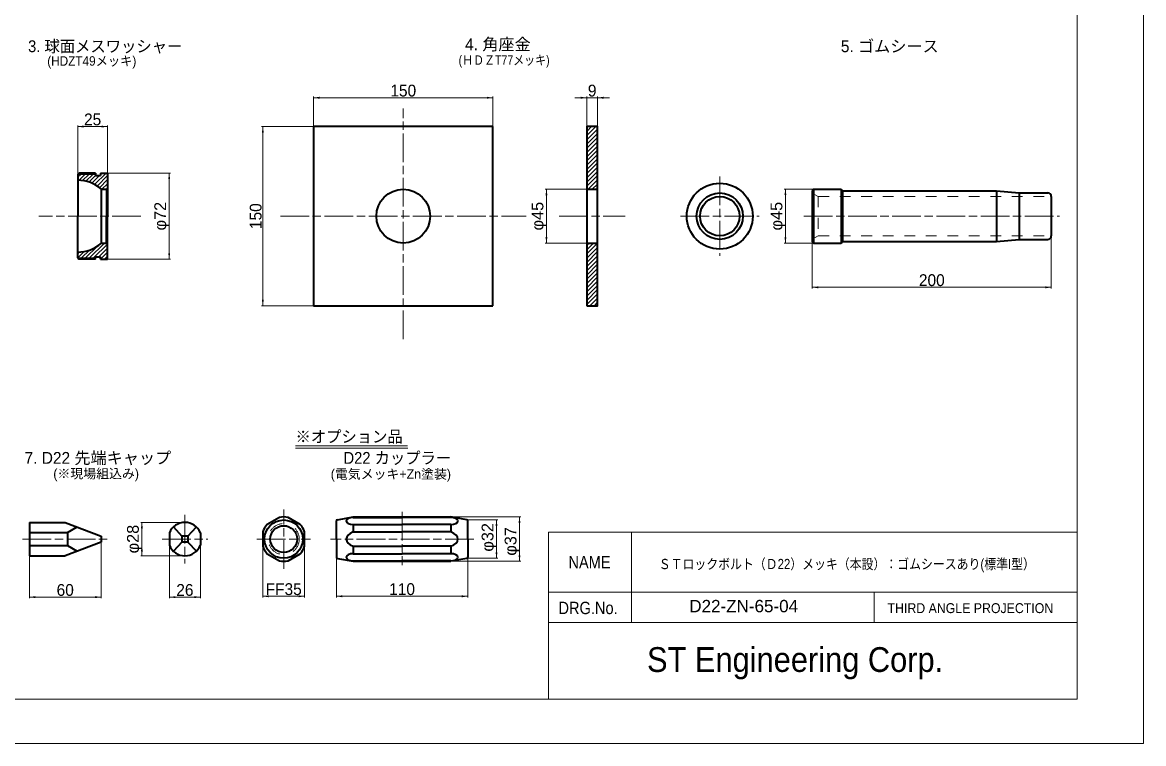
# Model space of a CAD drawing. Units: millimetres at full size, sheet at 1:2. Extents: x 2154 to 3836, y 976 to 2164.
# Drawn here: x 2898 to 3836, y 976 to 1580 of the extents above; entities that cross this region are included whole.
import ezdxf
from ezdxf.enums import TextEntityAlignment as Align

# ---------------------------------------------------------------- set-up
doc = ezdxf.new("R2010")
doc.units = ezdxf.units.MM
doc.header["$LTSCALE"] = 2
for name, pattern in [('CHAIN', [18.5, 12, -1.5, 3.5, -1.5]), ('DASHED_SPACED', [12, 6, -6]), ('USER1', [9, 4.5, -4.5])]:
    doc.linetypes.add(name, pattern=pattern)
for name, color, linetype, lineweight in [('1外形線', 7, 'Continuous', 35), ('2細い実線', 3, 'Continuous', 20), ('3隠れ線', 2, 'USER1', 13), ('4中心線', 1, 'CHAIN', 15), ('6寸法線', 4, 'Continuous', 13), ('7 枠・タイトル', 7, 'Continuous', 13), ('Defpoints_2', 7, 'Continuous', 13)]:
    doc.layers.add(name, color=color, linetype=linetype, lineweight=lineweight)
doc.styles.add('ＭＳ Ｐゴシック', font='')
doc.styles.get('ＭＳ Ｐゴシック').set_extended_font_data('MS PGothic')
pattern_1 = [(45, (2792.625, 507.901), (-1.76777, 1.76777), [])]

# ---------------------------------------------------------------- blocks, each defined once
blk = doc.blocks.new('filled_arrow')
at = {"color": 0, "linetype": 'Continuous', "lineweight": -2}
blk.add_solid([(7.5, 1.25), (0, 0), (7.5, -1.25)], dxfattribs=at)

msp = doc.modelspace()

# ---------------------------------------------------------------- hatches: boundary and pattern name
at = {"layer": '2細い実線'}
h = msp.add_hatch(dxfattribs=at)
h.set_pattern_fill('USER', color=256, style=0, pattern_type=2)
h.set_pattern_definition(pattern_1)
h.paths.add_polyline_path([(3379.422, 1492.802), (3370.422, 1492.802), (3370.422, 1440.302), (3379.422, 1440.302)])
h = msp.add_hatch(dxfattribs=at)
h.set_pattern_fill('USER', color=256, style=0, pattern_type=2)
h.set_pattern_definition(pattern_1)
h.paths.add_polyline_path([(3379.422, 1395.302), (3370.422, 1395.302), (3370.422, 1342.802), (3379.422, 1342.802)])

# ---------------------------------------------------------------- linework, layer by layer
at = {"layer": '1外形線'}
for p, q in [((3141.828, 1492.802), (3141.828, 1342.802)), ((3291.828, 1492.802), (3141.828, 1492.802)), ((3291.828, 1342.802), (3291.828, 1492.802)), ((2944.358, 1452.802), (2945.358, 1453.802)), ((2944.358, 1452.802), (2944.358, 1417.802)), ((2959.358, 1453.802), (2945.358, 1453.802)), ((2959.358, 1453.802), (2959.358, 1451.802)), ((2959.358, 1451.802), (2963.358, 1451.802)), ((2963.358, 1453.802), (2969.358, 1453.802)), ((2963.358, 1453.802), (2963.358, 1451.802)), ((2969.358, 1453.802), (2969.358, 1417.802)), ((2964.201, 1395.302), (2964.201, 1440.302)), ((2964.201, 1440.302), (2968.358, 1440.302)), ((2969.358, 1441.302), (2968.358, 1440.302)), ((2968.358, 1440.302), (2968.358, 1417.802)), ((3370.422, 1440.302), (3379.422, 1440.302)), ((3560.19, 1440.402), (3559.19, 1439.402)), ((3559.19, 1439.402), (3559.19, 1396.202)), ((3560.19, 1440.402), (3560.19, 1395.202)), ((3560.19, 1440.402), (3583.19, 1440.402)), ((3583.19, 1440.402), (3583.19, 1395.202)), ((3583.19, 1440.402), (3584.54, 1439.052)), ((3584.54, 1439.052), (3713.19, 1439.052)), ((3584.54, 1439.052), (3584.54, 1396.552)), ((3713.19, 1439.052), (3713.19, 1396.552)), ((3713.19, 1439.052), (3732.19, 1437.297)), ((3732.19, 1437.302), (3756.19, 1437.302)), ((3732.19, 1437.302), (3732.19, 1398.302)), ((3759.19, 1434.302), (3759.19, 1401.302)), ((2944.358, 1382.802), (2944.358, 1417.802)), ((2968.358, 1395.302), (2968.358, 1417.802)), ((2969.358, 1381.802), (2969.358, 1417.802)), ((3713.19, 1396.552), (3732.19, 1398.308)), ((3732.19, 1398.302), (3756.19, 1398.302)), ((2964.201, 1395.302), (2968.358, 1395.302)), ((2969.358, 1394.302), (2968.358, 1395.302)), ((3370.422, 1395.302), (3379.422, 1395.302)), ((3559.19, 1396.202), (3560.19, 1395.202)), ((3560.19, 1395.202), (3583.19, 1395.202)), ((3583.19, 1395.202), (3584.54, 1396.552)), ((3584.54, 1396.552), (3713.19, 1396.552)), ((2944.358, 1382.802), (2945.358, 1381.802)), ((2959.358, 1381.802), (2945.358, 1381.802)), ((2959.358, 1381.802), (2959.358, 1383.802)), ((2959.358, 1383.802), (2963.358, 1383.802)), ((2963.358, 1381.802), (2963.358, 1383.802)), ((2963.358, 1381.802), (2969.358, 1381.802)), ((3141.828, 1342.802), (3291.828, 1342.802)), ((3113.156, 1165.609), (3102.864, 1159.667)), ((3130.676, 1159.667), (3120.384, 1165.609)), ((3161.659, 1163.611), (3175.01, 1165.965)), ((3175.01, 1165.965), (3256.654, 1165.965)), ((3175.01, 1165.609), (3215.832, 1165.609)), ((3256.654, 1165.609), (3215.832, 1165.609)), ((3270.006, 1163.611), (3256.654, 1165.965)), ((2903.914, 1161.415), (2903.914, 1133.515)), ((2903.914, 1161.415), (2933.914, 1161.415)), ((2933.914, 1161.415), (2963.914, 1149.965)), ((2935.914, 1152.965), (2943.914, 1157.598)), ((3024.488, 1157.598), (3031.575, 1149.965)), ((3036.575, 1149.965), (3043.663, 1157.598)), ((3160.832, 1147.465), (3160.832, 1162.626)), ((3175.01, 1159.667), (3215.832, 1159.667)), ((3175.01, 1159.667), (3175.01, 1153.407)), ((3256.654, 1159.667), (3215.832, 1159.667)), ((3256.654, 1159.667), (3256.654, 1153.407)), ((3270.832, 1147.465), (3270.832, 1162.626)), ((2903.914, 1152.965), (2935.914, 1152.965)), ((2963.914, 1144.965), (2933.914, 1133.515)), ((2935.914, 1152.965), (2935.914, 1141.965)), ((2963.914, 1149.965), (2963.914, 1144.965)), ((3021.125, 1152.652), (3021.125, 1142.279)), ((3031.575, 1144.965), (3024.488, 1137.332)), ((3036.575, 1149.965), (3031.575, 1149.965)), ((3031.575, 1149.965), (3031.575, 1144.965)), ((3036.575, 1144.965), (3031.575, 1144.965)), ((3036.575, 1149.965), (3036.575, 1144.965)), ((3036.575, 1144.965), (3043.663, 1137.332)), ((3047.025, 1152.652), (3047.025, 1142.279)), ((3099.25, 1153.407), (3099.25, 1141.523)), ((3134.29, 1141.523), (3134.29, 1153.407)), ((3160.832, 1147.465), (3160.832, 1132.304)), ((3175.01, 1153.407), (3215.832, 1153.407)), ((3256.654, 1153.407), (3215.832, 1153.407)), ((3270.832, 1147.465), (3270.832, 1132.304)), ((2903.914, 1141.965), (2935.914, 1141.965)), ((2935.914, 1141.965), (2943.914, 1137.332)), ((3175.01, 1141.523), (3215.832, 1141.523)), ((3175.01, 1141.523), (3175.01, 1135.264)), ((3175.01, 1141.523), (3175.01, 1141.001)), ((3256.654, 1141.523), (3215.832, 1141.523)), ((3256.654, 1141.523), (3256.654, 1135.264)), ((2903.914, 1133.515), (2933.914, 1133.515)), ((3102.864, 1135.264), (3113.156, 1129.322)), ((3120.384, 1129.322), (3130.676, 1135.264)), ((3161.659, 1131.319), (3175.01, 1128.965)), ((3175.01, 1135.264), (3215.832, 1135.264)), ((3175.01, 1129.322), (3215.832, 1129.322)), ((3175.01, 1129.322), (3175.01, 1128.965)), ((3175.01, 1128.965), (3256.654, 1128.965)), ((3256.654, 1135.264), (3215.832, 1135.264)), ((3256.654, 1129.322), (3215.832, 1129.322)), ((3270.006, 1131.319), (3256.654, 1128.965))]:
    msp.add_line(p, q, dxfattribs=at)
msp.add_lwpolyline([(3370.422, 1342.802), (3379.422, 1342.802), (3379.422, 1492.802), (3370.422, 1492.802)], close=True, dxfattribs=at)
for centre, radius in [((3481.709, 1417.802), 27.6), ((3216.828, 1417.802), 22.5), ((3481.709, 1417.802), 19.4), ((3481.709, 1417.802), 16.5), ((3116.77, 1147.465), 16), ((3116.77, 1147.465), 11.2)]:
    msp.add_circle(centre, radius, dxfattribs=at)
for centre, radius, start, end in [((2944.358, 1417.802), 30, 48.59038, 90), ((3756.19, 1434.302), 3, 0, 90), ((3756.19, 1401.302), 3, 270, 0), ((2944.358, 1417.802), 30, 270, 311.40962), ((3116.77, 1147.465), 18.5, 78.73567, 101.26433), ((3161.832, 1162.626), 1, 100, 180), ((3269.832, 1162.626), 1, 0, 80), ((3034.075, 1147.465), 13.95, 21.82628, 158.17372), ((3116.77, 1147.465), 18.5, 138.73567, 161.26433), ((3116.77, 1147.465), 18.5, 18.73567, 41.26433), ((3034.075, 1147.465), 13.95, 201.82628, 338.17372), ((3116.77, 1147.465), 18.5, 198.73567, 221.26433), ((3116.77, 1147.465), 18.5, 318.73567, 341.26433), ((3116.77, 1147.465), 18.5, 258.73567, 281.26433), ((3161.832, 1132.304), 1, 180, 260), ((3269.832, 1132.304), 1, 280, 0)]:
    msp.add_arc(centre, radius, start, end, dxfattribs=at)
for centre, major_axis, ratio, start_param, end_param in [((3175.01, 1162.638), (-5.942, 0), 0.5, 4.712389, 7.8539816), ((3256.654, 1162.638), (5.942, 0), 0.5, 4.712389, 7.8539816), ((3185.327, 1147.465), (16.259, 0), 0.472863, 2.2581849, 4.0250004), ((3246.338, 1147.465), (-16.259, 0), 0.472863, 2.2581849, 4.0250004), ((3175.01, 1132.293), (-5.942, 0), 0.5, 4.712389, 7.8539816), ((3256.654, 1132.293), (5.942, 0), 0.5, 4.712389, 7.8539816)]:
    msp.add_ellipse(centre, major_axis=major_axis, ratio=ratio, start_param=start_param, end_param=end_param, dxfattribs=at)
at = {"layer": '2細い実線'}
for p, q in [((2959.358, 1452.802), (2944.358, 1452.802)), ((2944.358, 1450.314), (2946.847, 1452.802)), ((2945.203, 1447.791), (2950.215, 1452.802)), ((2948.319, 1447.54), (2953.582, 1452.802)), ((2951.167, 1447.02), (2956.95, 1452.802)), ((2953.795, 1446.28), (2959.358, 1451.843)), ((2956.234, 1445.352), (2962.685, 1451.802)), ((2958.507, 1444.257), (2968.053, 1453.802)), ((2960.626, 1443.009), (2969.358, 1451.74)), ((2962.602, 1441.617), (2969.358, 1448.373)), ((2963.358, 1452.476), (2964.685, 1453.802)), ((2964.655, 1440.302), (2969.358, 1445.005)), ((2968.023, 1440.302), (2969.358, 1441.638)), ((2947.567, 1382.802), (2954.241, 1389.477)), ((2950.934, 1382.802), (2960.92, 1392.788)), ((2954.302, 1382.802), (2966.802, 1395.302)), ((2957.669, 1382.802), (2969.264, 1394.397)), ((2962.037, 1383.802), (2969.358, 1391.124)), ((2944.358, 1382.962), (2949.674, 1388.277)), ((2944.358, 1386.329), (2945.869, 1387.841)), ((2959.358, 1382.802), (2944.358, 1382.802)), ((2963.404, 1381.802), (2969.358, 1387.756)), ((2966.772, 1381.802), (2969.358, 1384.388))]:
    msp.add_line(p, q, dxfattribs=at)
at = {"layer": '3隠れ線'}
for p, q in [((3559.19, 1437.189), (3564.19, 1434.302)), ((3564.19, 1434.302), (3564.19, 1401.302)), ((3564.19, 1434.302), (3759.19, 1434.302)), ((3559.19, 1398.416), (3564.19, 1401.302)), ((3564.19, 1401.302), (3759.19, 1401.302))]:
    msp.add_line(p, q, dxfattribs=at)
at = {"layer": '3隠れ線', "linetype": 'DASHED_SPACED'}
msp.add_circle((3116.77, 1147.465), 13, dxfattribs=at)
at = {"layer": '4中心線'}
for p, q in [((3216.828, 1314.953), (3216.828, 1507.868)), ((3481.709, 1450.957), (3481.709, 1384.648)), ((2997.285, 1417.802), (2911.746, 1417.802)), ((3113.978, 1417.802), (3319.678, 1417.802)), ((3347.26, 1417.802), (3402.66, 1417.802)), ((3448.779, 1417.802), (3514.639, 1417.802)), ((3552.091, 1417.802), (3765.998, 1417.802)), ((3034.075, 1167.907), (3034.075, 1127.024)), ((3116.77, 1122.592), (3116.77, 1172.338)), ((3215.832, 1170.194), (3215.832, 1125.779)), ((2898.132, 1147.465), (2970.503, 1147.465)), ((3014.996, 1147.465), (3053.155, 1147.465)), ((3094.279, 1147.465), (3139.261, 1147.465)), ((3275.832, 1147.465), (3155.832, 1147.465))]:
    msp.add_line(p, q, dxfattribs=at)
at = {"layer": '6寸法線'}
for p, q in [((3141.828, 1492.865), (3141.828, 1517.932)), ((3141.828, 1516.932), (3291.828, 1516.932)), ((3291.828, 1492.865), (3291.828, 1517.932)), ((3360.422, 1516.932), (3389.422, 1516.932)), ((3370.422, 1492.865), (3370.422, 1517.932)), ((3379.422, 1492.865), (3379.422, 1517.932)), ((2944.358, 1452.865), (2944.358, 1493.802)), ((2969.358, 1492.802), (2944.358, 1492.802)), ((2969.358, 1453.865), (2969.358, 1493.802)), ((3141.766, 1492.802), (3098.301, 1492.802)), ((3099.301, 1492.802), (3099.301, 1342.802)), ((2969.421, 1453.802), (3021.928, 1453.802)), ((3020.928, 1381.802), (3020.928, 1453.802)), ((3370.36, 1440.302), (3335.654, 1440.302)), ((3336.654, 1440.302), (3336.654, 1395.302)), ((3560.127, 1440.402), (3535.662, 1440.402)), ((3536.662, 1440.402), (3536.662, 1395.202)), ((3759.19, 1400.74), (3759.19, 1357.229)), ((3370.36, 1395.302), (3335.654, 1395.302)), ((3560.127, 1395.202), (3535.662, 1395.202)), ((3559.19, 1396.14), (3559.19, 1357.229)), ((2969.421, 1381.802), (3021.928, 1381.802)), ((3559.19, 1358.229), (3759.19, 1358.229)), ((3141.766, 1342.802), (3098.301, 1342.802)), ((3256.717, 1165.965), (3315.129, 1165.965)), ((3314.129, 1165.965), (3314.129, 1128.965)), ((3034.013, 1161.415), (2997.075, 1161.415)), ((2998.075, 1161.415), (2998.075, 1133.515)), ((3270.895, 1163.465), (3295.871, 1163.465)), ((3294.871, 1163.465), (3294.871, 1131.465)), ((2963.914, 1144.903), (2963.914, 1097.883)), ((3099.25, 1147.403), (3099.25, 1098.576)), ((3134.29, 1147.403), (3134.29, 1098.576)), ((3021.125, 1142.216), (3021.125, 1097.883)), ((3047.025, 1142.216), (3047.025, 1097.883)), ((3160.832, 1137.854), (3160.832, 1098.576)), ((3270.832, 1137.854), (3270.832, 1098.576)), ((2903.914, 1133.453), (2903.914, 1097.883)), ((3034.013, 1133.515), (2997.075, 1133.515)), ((3256.717, 1128.965), (3315.129, 1128.965)), ((3270.895, 1131.465), (3295.871, 1131.465)), ((2903.914, 1098.883), (2963.914, 1098.883)), ((3021.125, 1098.883), (3047.025, 1098.883)), ((3099.25, 1099.576), (3134.29, 1099.576)), ((3160.832, 1099.576), (3270.832, 1099.576))]:
    msp.add_line(p, q, dxfattribs=at)
at = {"layer": '7 枠・タイトル'}
for p, q in [((3780.762, 2127.058), (3780.762, 1013.504)), ((3126.653, 1225.51), (3220.449, 1225.51)), ((3126.653, 1223.51), (3220.631, 1223.51)), ((3338.445, 1153.201), (3338.445, 1013.505)), ((3338.445, 1153.201), (3780.762, 1153.201)), ((3407.815, 1153.201), (3407.815, 1077.748)), ((3338.445, 1102.899), (3780.762, 1102.899)), ((3610.893, 1102.899), (3610.893, 1077.748)), ((3338.445, 1077.748), (3780.762, 1077.748)), ((3780.762, 1013.505), (2210.066, 1013.505))]:
    msp.add_line(p, q, dxfattribs=at)
at = {"layer": 'Defpoints_2'}
msp.add_lwpolyline([(2154.414, 976.281), (3836.414, 976.281), (3836.414, 2164.281), (2154.414, 2164.281)], close=True, dxfattribs=at)

# ---------------------------------------------------------------- block references
at = {"layer": '6寸法線', "xscale": 0.667, "yscale": 0.667}
for p in [(3141.828, 1516.932), (3379.422, 1516.932), (2944.358, 1492.802), (3559.19, 1358.229), (2903.914, 1098.883), (3021.125, 1098.883), (3099.25, 1099.576), (3160.832, 1099.576)]:
    msp.add_blockref('filled_arrow', p, dxfattribs=at)
for p, rotation in [((3291.828, 1516.932), 180), ((3370.422, 1516.932), 180), ((2969.358, 1492.802), 180), ((3099.301, 1492.802), 270), ((3020.928, 1453.802), 270), ((3336.654, 1440.302), 270), ((3536.662, 1440.402), 270), ((3336.654, 1395.302), 90), ((3536.662, 1395.202), 90), ((3020.928, 1381.802), 90), ((3759.19, 1358.229), 180), ((3099.301, 1342.802), 90), ((3314.129, 1165.965), 270), ((2998.075, 1161.415), 270), ((3294.871, 1163.465), 270), ((2998.075, 1133.515), 90), ((3294.871, 1131.465), 90), ((3314.129, 1128.965), 90), ((2963.914, 1098.883), 180), ((3047.025, 1098.883), 180), ((3134.29, 1099.576), 180), ((3270.832, 1099.576), 180)]:
    msp.add_blockref('filled_arrow', p, dxfattribs=dict(at, rotation=rotation))

# ---------------------------------------------------------------- texts
at = {"layer": '6寸法線', "style": 'ＭＳ Ｐゴシック'}
for s, p in [('150', (3216.828, 1522.932)), ('9', (3374.922, 1522.932)), ('25', (2956.858, 1498.802)), ('200', (3659.19, 1364.229)), ('60', (2933.914, 1104.883)), ('26', (3034.075, 1104.883)), ('FF35', (3116.77, 1105.576)), ('110', (3215.832, 1105.576))]:
    msp.add_text(s, height=9.897, dxfattribs=at).set_placement(p, align=Align.MIDDLE_CENTER)
at = {"layer": '6寸法線', "style": 'ＭＳ Ｐゴシック', "width": 1.05}
for s, p in [('φ72', (3013.423, 1417.802)), ('φ45', (3329.148, 1417.802)), ('φ45', (3529.156, 1417.802)), ('φ28', (2990.569, 1147.465)), ('φ32', (3287.365, 1148.929)), ('φ37', (3306.623, 1145.526))]:
    msp.add_text(s, height=9.897, rotation=90, dxfattribs=at).set_placement(p, align=Align.MIDDLE_CENTER)
at = {"layer": '6寸法線', "style": 'ＭＳ Ｐゴシック'}
msp.add_text('150', height=9.897, rotation=90, dxfattribs=at).set_placement((3093.301, 1417.802), align=Align.MIDDLE_CENTER)
at = {"layer": '7 枠・タイトル', "style": 'ＭＳ Ｐゴシック'}
for s, height, p in [('4. 角座金', 9.897, (3268.604, 1553.77)), ('5. ゴムシース', 9.897, (3583.05, 1552.13)), ('7. D22 先端キャップ', 9.897, (2899.893, 1207.512)), ('(※現場組込み)', 7.918, (2923.94, 1195.966)), ('(電気メッキ+Zn塗装)', 7.918, (3156.145, 1195.607))]:
    msp.add_text(s, height=height, dxfattribs=at).set_placement(p, align=Align.BOTTOM_LEFT)
for s, height, width, p in [('3. 球面メスワッシャー', 9.897, 0.95, (2902.858, 1552.13)), ('(HDZT49メッキ)', 7.918, 0.95, (2918.899, 1541.406)), ('(ＨＤＺT77メッキ)', 7.918, 0.85, (3263.18, 1542.124)), ('※オプション品', 9.897, 0.95, (3126.631, 1225.346)), ('D22 カップラー', 9.897, 0.95, (3166.857, 1207.512)), ('NAME', 10.37, 0.9, (3355.067, 1119.807)), ('ＳＴロックボルト（Ｄ22）メッキ（本設）：ゴムシースあり(標準I型）', 8.578, 0.85, (3430.681, 1119.748)), ('DRG.No.', 10.37, 0.9, (3346.728, 1081.539)), ('D22-ZN-65-04', 10.37, 1.05, (3456.228, 1083.084)), ('THIRD ANGLE PROJECTION', 8.297, 0.95, (3622.145, 1083.028)), ('ST Engineering Corp.', 20.74, 0.95, (3420.838, 1030.035))]:
    msp.add_text(s, height=height, dxfattribs=dict(at, width=width)).set_placement(p, align=Align.BOTTOM_LEFT)

doc.saveas('drawing.dxf')
